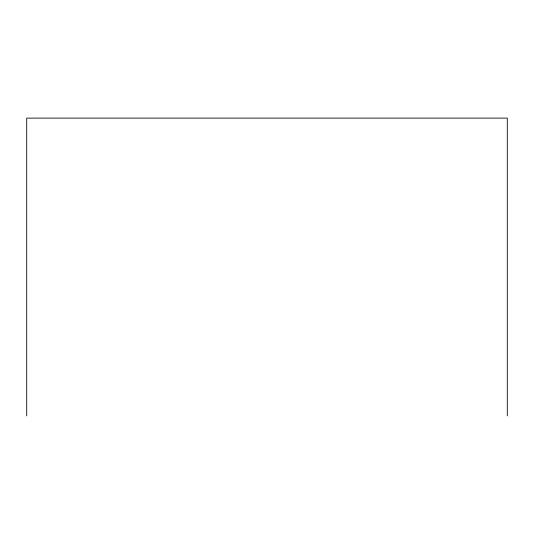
<?xml version="1.0" encoding="UTF-8"?>
<svg xmlns="http://www.w3.org/2000/svg" width="534" height="534" viewBox="0 0 534 534"><rect width="100%" height="100%" fill="white"/><g stroke="black" fill="none" stroke-linecap="round" stroke-linejoin="round"><path stroke-width="0.8" d="M507.3 415.886L507.3 118.114L26.7 118.114L26.7 415.886"/></g></svg>
